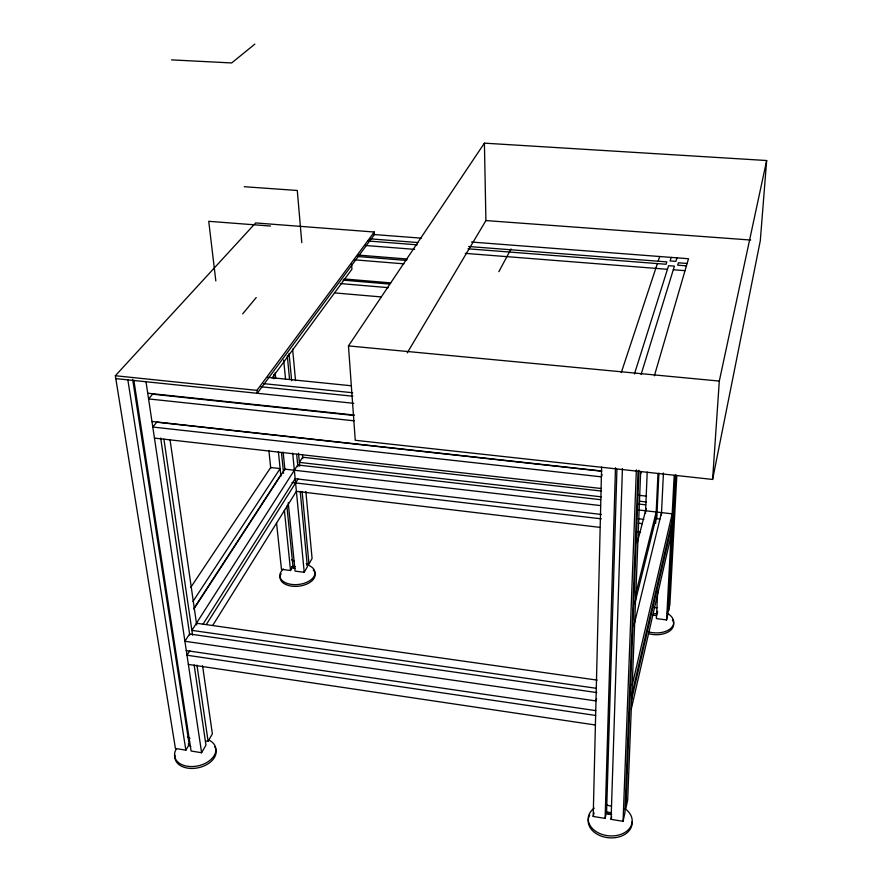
<?xml version="1.0" encoding="UTF-8"?>
<svg xmlns="http://www.w3.org/2000/svg" width="882" height="882" viewBox="0 0 882 882"><rect width="100%" height="100%" fill="white"/><g stroke="black" fill="none" stroke-linecap="round" stroke-linejoin="round"><path stroke-width="1.32" d="M616.926 469.323L606.596 811.969L605.118 818.397L593.2 816.456L601.623 467.041M605.118 818.397L615.482 467.725M638.083 470.977L624.93 812.719L623.067 821.318L611.094 819.367L622.427 468.485M623.067 821.318L636.363 469.863M638.987 470.293L625.845 808.463L627.675 800.029L640.652 471.528M645.481 513.368L647.212 472.068M655.679 523.213L657.972 473.81M656.781 518.506L658.898 473.171M657.707 591.127L656.373 618.591L666.583 619.936L667.906 613.773L675.303 474.88M661.39 515.264L663.44 473.017M657.41 613.982L657.553 611.237M666.583 619.936L674.201 475.552M675.832 474.836L668.567 610.719L669.879 604.666L676.825 475.63M712.601 479.444L719.304 381.079L766.656 160.524L484.405 143.149L348.467 345.909L355.259 440.283L712.601 479.444L760.295 240.742L766.656 160.524M611.094 819.367L611.667 816.798M631.269 709.029L671.026 535.804M631.832 694.729L671.709 522.673M631.644 699.514L671.478 527.072M632.218 685.093L672.183 513.842L638.755 509.983M593.2 816.456L594.071 812.807M633.816 625.977L661.522 512.618M634.632 604.148L655.888 518.616L659.868 519.079M635.569 594.567L656.197 512.001M596.596 698.599L595.978 700.936L184.911 641.269L189.575 633.982L596.75 692.568M637.278 542.639L646.186 508.462M640.553 474.097L641.28 471.451M654.378 375.809L688.5 258.735L471.517 242.032M641.082 374.541L674.41 266.144L668.589 265.68L634.467 373.902M676.957 257.842L675.877 261.381L670.088 260.929L671.202 257.401M602.075 474.659L601.392 476.842L152.795 427.031L156.775 422.191L601.745 471.231M621.259 372.634L657.377 263.586M658.159 261.215L659.725 256.519M498.837 271.689L511.053 248.956M133.888 380.495L191.107 751.023L201.614 752.732L205.958 745.092L194.139 664.929M205.506 740.891L208.108 741.31L212.375 733.824L202.573 665.778M288.227 502.707L295.095 571.106L304.224 572.308L307.388 566.729L300.211 491.373M306.241 563.609L308.965 563.962L312.085 558.482L305.856 491.439M374.277 232.021L256.938 390.373L257.257 393.295L374.431 234.557L374.277 232.021L255.648 222.937L115.344 375.743L175.419 748.465L185.87 750.163L189.2 744.463L132.653 379.293M276.54 522.883L281.457 569.309L290.542 570.511L292.978 566.332L286.882 506.103M407.241 352.877L485.916 220.577L484.405 143.149M212.838 625.239L296.385 491.329L599.595 527.326M189.773 650.817L186.995 655.227L595.637 715.445M206.476 624.313L298.083 478.959M202.904 624.379L295.161 478.717L601.458 514.471M193.974 608.304L280.774 474.946M193.82 609.076L284.853 469.136L600.488 505.573M192.982 601.458L280.123 468.596L270.675 467.504L190.744 587.423M272.064 377.992L351.929 269.197L351.587 264.159M242.649 313.904L256.221 297.543M254.865 44.1L231.668 62.953L171.516 59.877M244.215 186.708L297.289 190.479L301.787 242.649M485.916 220.577L750.692 240.036M270.498 226.046L208.736 221.305L215.825 280.917M372.634 234.425L421.254 238.162M369.756 238.813L417.825 242.539M468.64 246.497L666.825 261.888L666.064 264.269L467.989 248.801M687.122 263.464L678.412 262.792L677.685 265.173L686.428 265.857M367.805 240.984L417.219 244.843M365.258 245.483L414.595 249.363M465.299 253.366L667.453 269.297M673.297 269.749L685.027 270.675M358.004 255.063L407.33 259.032M357.287 256.475L406.668 260.455M354.509 259.826L403.934 263.839M344.068 278.944L390.737 282.879M343.065 280.145L389.612 284.07M340.32 283.563L388.267 287.642M334.41 292.879L380.991 296.914M348.467 345.909L719.304 381.079M267.577 377.298L351.047 385.743M263.696 383.648L352.701 392.744M261.039 386.79L352.822 396.216M115.344 375.743L256.938 390.373M115.796 378.61L353.77 403.317M147.724 393.218L354.454 415.058M353.627 415.433L152.63 394.177L148.573 398.918L354.101 420.813M151.958 421.453L601.524 470.977M154.449 438.1L601.105 488.496M601.546 491.065L302.669 457.229L299.362 462.388L601.37 496.842M638.403 495.232L646.583 496.158M639.637 501.208L646.473 501.99M600.686 499.686L297.697 464.99L191.879 630.376L596.452 688.324M638.899 504.063L645.723 504.846M637.962 518.638L643.849 519.421M292.03 482.509L601.348 518.837M638.204 523.158L642.294 523.643M637.829 531.868L640.564 532.188M292.978 566.332L295.238 566.63M653.617 613.486L656.153 613.817M196.454 623.232L597.169 680.121M186.3 650.596L595.747 710.627M188.384 664.433L595.405 725.004M606.596 811.969L611.347 812.741M127.846 379.866L185.87 750.163M146.004 381.752L201.614 752.732M163.909 439.148L192.574 635.15M196.962 665.094L208.108 741.31M160.667 438.034L189.729 635.04M170.061 439.864L196.697 624.952M268.878 450.504L270.752 468.254M278.381 451.562L280.895 476.17M284.39 510.347L290.542 570.511M273.596 374.674L274.015 378.786M281.49 452.709L283.563 473.248M275.173 372.744L275.724 378.213M283.144 452.091L284.93 469.874M283.684 360.021L285.536 379.194M292.692 453.15L304.224 572.308M289.064 353.362L291.644 380.715M298.502 453.194L299.726 466.181M302.118 491.483L308.965 563.962M287.3 355.733L289.517 379.028M296.694 454.384L297.862 466.71M292.615 349.151L295.547 380.627M302.416 454.506L302.802 458.607M657.542 607.643A5.06 3.054 4.2 0 1 653.805 607.378M667.189 613.211A18.742 11.466 4.3 0 1 671.235 627.951A18.742 11.466 4.3 0 1 648.634 631.876M672.426 619.87A18.72 11.477 4.4 0 1 668.324 631.887A18.72 11.477 4.4 0 1 648.557 633.684M656.693 615.46A5.094 3.087 4.3 0 1 652.14 614.578M294.257 560.82A4.763 2.734 -6.5 0 1 291.556 559.618M313.275 570.059A17.662 10.319 -6.6 0 1 298.711 586.199A17.662 10.319 -6.6 0 1 281.071 573.697M291.953 566.553A4.807 2.778 -6.5 0 0 294.996 568.306A4.752 2.745 -6.5 0 1 291.986 566.564M306.749 564.723A17.673 10.308 -6.6 0 1 312.074 578.846A17.673 10.308 -6.6 0 1 287.234 583.421A17.673 10.308 -6.6 0 1 283.431 569.011M611.458 805.961A5.954 4.267 5.1 0 1 605.923 803.965M625.051 808.706A22.039 15.997 5.3 0 1 626.341 831.483A22.039 15.997 5.3 0 1 595.163 830.921A22.039 15.997 5.3 0 1 594.236 808.155M632.074 821.815A22.017 16.008 5.3 0 1 606.706 837.525A22.017 16.008 5.3 0 1 589.694 815.056M189.983 738.366A5.656 3.693 -12.2 0 1 187.436 736.779M208.593 739.954A20.948 13.858 -12.5 0 1 212.209 758.222A20.948 13.858 -12.5 0 1 185.143 765.785A20.948 13.858 -12.5 0 1 176.268 748.983M214.668 746.591A20.936 13.869 -12.5 0 1 198.34 767.748A20.936 13.869 -12.5 0 1 174.967 755.179M190.788 746.337A5.634 3.704 -12.3 0 1 188.296 743.791M605.614 812.399A5.998 4.322 5.2 0 0 611.766 814.373A5.931 4.278 5.2 0 1 605.669 812.344"/></g></svg>
